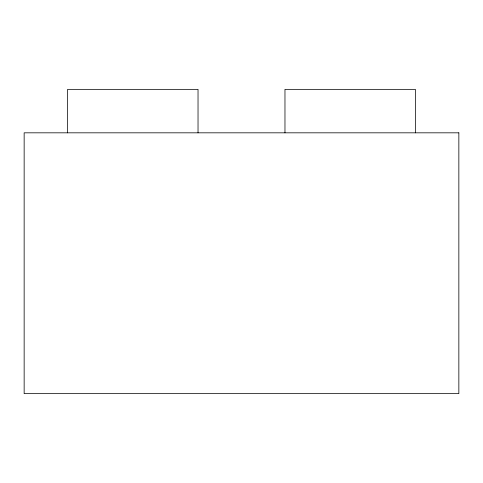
<?xml version="1.0" encoding="UTF-8"?>
<svg xmlns="http://www.w3.org/2000/svg" width="483" height="483" viewBox="0 0 483 483"><rect width="100%" height="100%" fill="white"/><g stroke="black" fill="none" stroke-linecap="round" stroke-linejoin="round"><path stroke-width="0.72" d="M415.38 132.825L415.38 89.355L284.97 89.355L284.97 132.825M198.03 132.825L198.03 89.355L67.62 89.355L67.62 132.825M458.85 132.825L24.15 132.825L24.15 393.645L458.85 393.645L458.85 132.825"/></g></svg>
